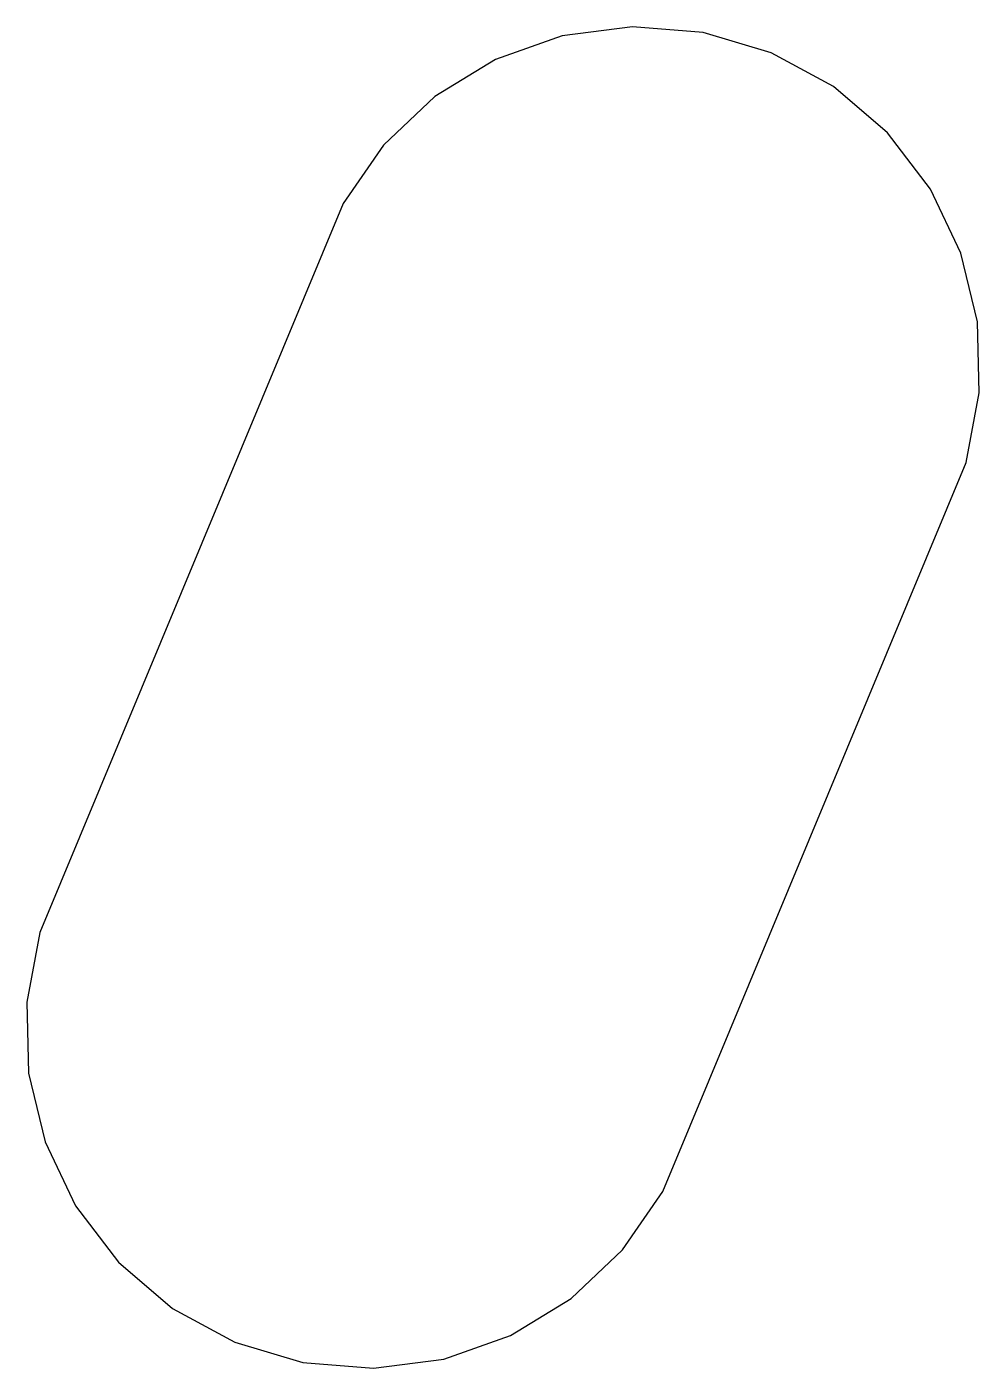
# Model space of a CAD drawing. Header units: metres. Extents: x -5 to 9.1, y -5 to 14.8.
import ezdxf

# ---------------------------------------------------------------- set-up
doc = ezdxf.new("R2010")
doc.units = ezdxf.units.M

msp = doc.modelspace()

# ---------------------------------------------------------------- linework, layer by layer
for p, q in [((2.90755, 14.6476), (1.92175, 14.3)), ((3.94408, 14.7827), (2.90755, 14.6476)), ((4.98602, 14.6992), (3.94408, 14.7827)), ((5.98787, 14.401), (4.98602, 14.6992)), ((1.92175, 14.3), (1.02977, 13.7551)), ((6.90581, 13.901), (5.98787, 14.401)), ((7.69972, 13.2211), (6.90581, 13.901)), ((1.02977, 13.7551), (0.270569, 13.0366)), ((8.33495, 12.3909), (7.69972, 13.2211)), ((0.270569, 13.0366), (-0.322632, 12.1759)), ((8.78366, 11.4469), (8.33495, 12.3909)), ((-0.322632, 12.1759), (-4.79218, 1.42654)), ((9.02632, 10.4301), (8.78366, 11.4469)), ((9.05226, 9.38516), (9.02632, 10.4301)), ((8.8604, 8.35765), (9.05226, 9.38516)), ((4.79218, -1.42654), (8.8604, 8.35765)), ((-4.79218, 1.42654), (-4.98404, 0.399017)), ((-4.98404, 0.399017), (-4.9581, -0.645935)), ((-4.9581, -0.645935), (-4.71544, -1.66266)), ((4.39085, -2.39171), (4.79218, -1.42654)), ((-4.71544, -1.66266), (-4.26672, -2.60672)), ((3.79764, -3.25235), (4.39085, -2.39171)), ((-4.26672, -2.60672), (-3.6315, -3.43687)), ((3.03845, -3.97087), (3.79764, -3.25235)), ((-3.6315, -3.43687), (-2.83759, -4.11681)), ((-2.83759, -4.11681), (-1.91965, -4.61681)), ((2.14645, -4.51581), (3.03845, -3.97087)), ((1.16066, -4.8634), (2.14645, -4.51581)), ((-1.91965, -4.61681), (-0.917801, -4.91504)), ((-0.917801, -4.91504), (0.12413, -4.99846)), ((0.12413, -4.99846), (1.16066, -4.8634))]:
    msp.add_line(p, q)

doc.saveas('drawing.dxf')
